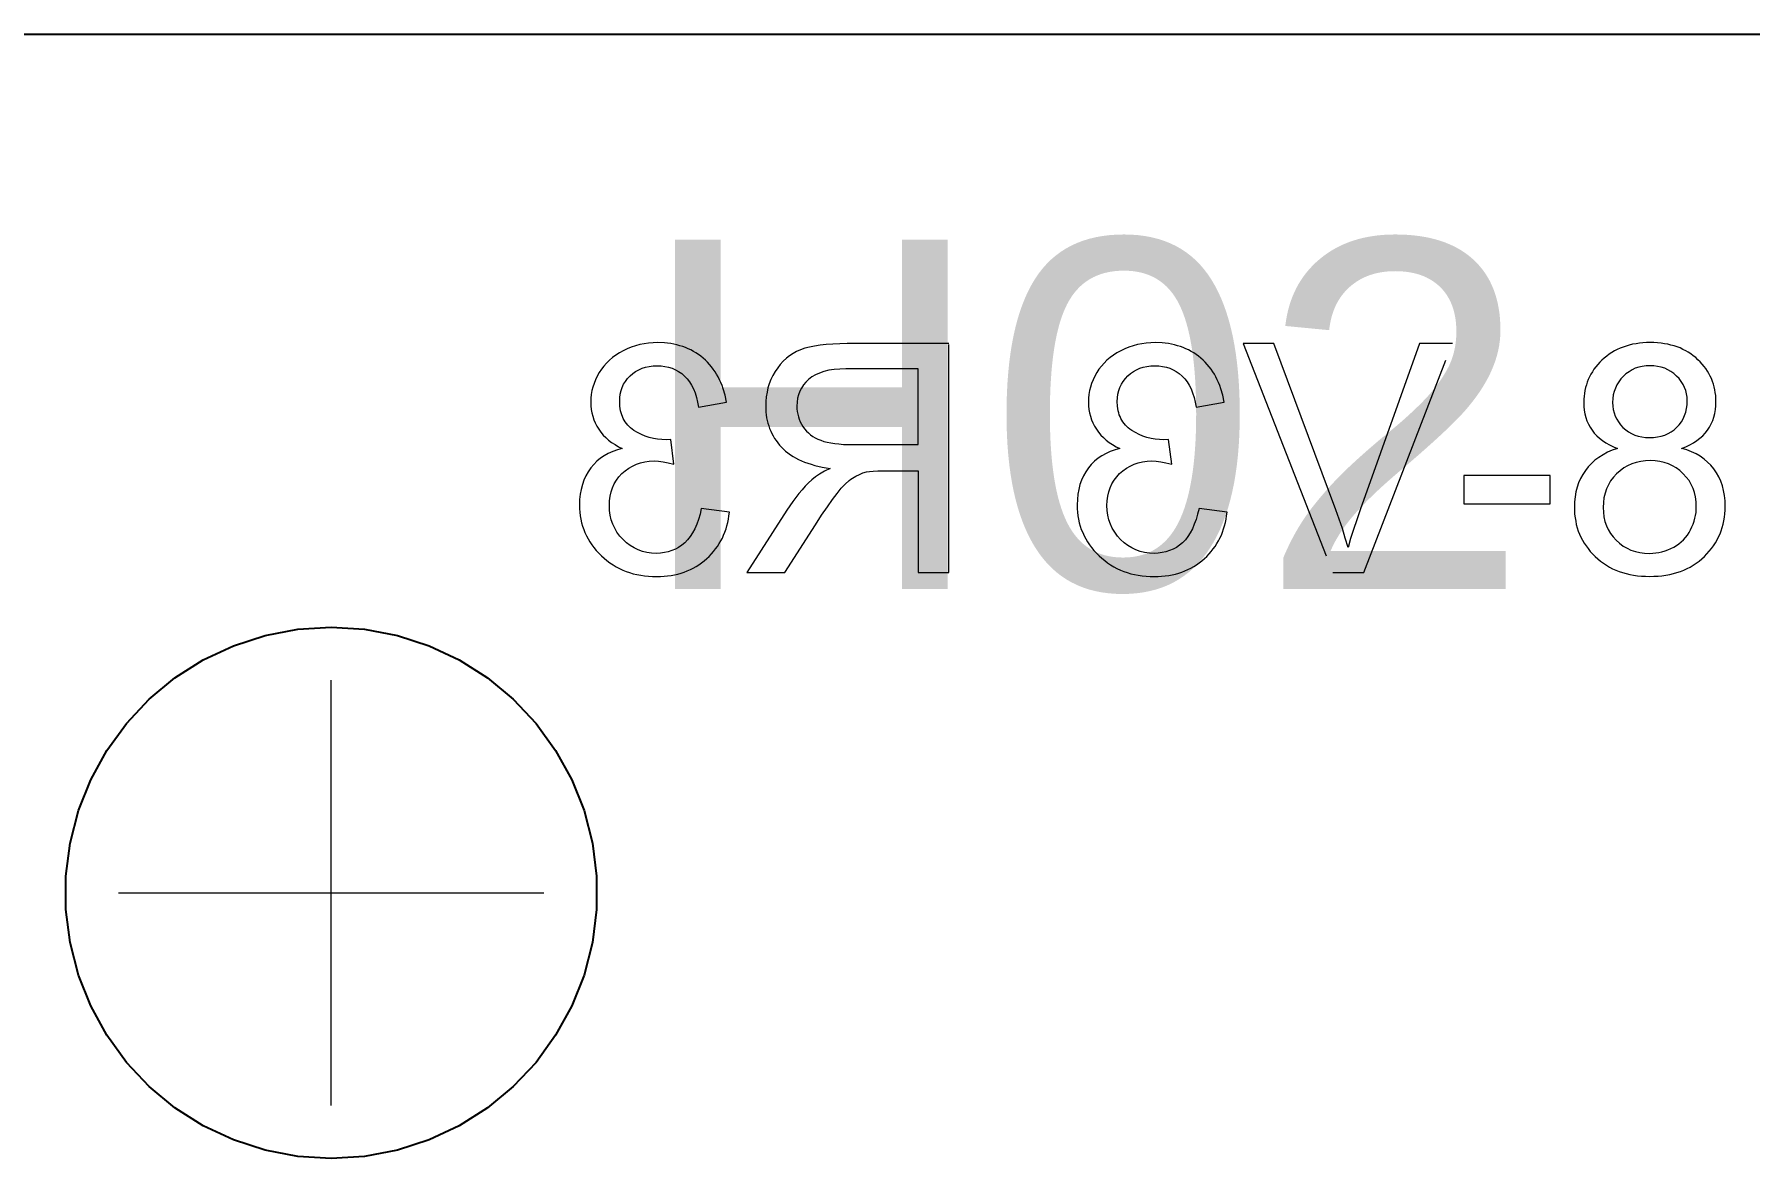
# Paper-space layout '01_三视图' of a CAD drawing. Header units: millimetres. Extents: x 8 to 451, y 8 to 289.
# Drawn here: x 40.04 to 51.34, y 233.35 to 240.75 of the extents above; entities that cross this region are included whole.
import ezdxf

# ---------------------------------------------------------------- set-up
doc = ezdxf.new("R2010")
doc.units = ezdxf.units.MM
doc.linetypes.add('WP_HIDDEN', pattern=[2.3, 1.5, -0.8])
for name, color, linetype, lineweight in [('ANNOTATIONS', 7, 'CONTINUOUS', 18), ('HIDDEN', 7, 'WP_HIDDEN', 13), ('VISIBLE', 7, 'CONTINUOUS', 25)]:
    doc.layers.add(name, color=color, linetype=linetype, lineweight=lineweight)
doc.styles.add('CJK', font='Arial Unicode.ttf')

psp = doc.layouts.new('01_三视图')

# ---------------------------------------------------------------- linework, layer by layer
at = {"layer": 'ANNOTATIONS'}
for p, q in [((41.998, 233.698), (41.998, 236.498)), ((40.598, 235.098), (43.398, 235.098))]:
    psp.add_line(p, q, dxfattribs=at)
at = {"layer": 'HIDDEN'}
for points in [[(43.871, 238.638), (43.849, 238.622)], [(43.895, 238.653), (43.871, 238.638)], [(43.92, 238.667), (43.895, 238.653)], [(43.946, 238.679), (43.92, 238.667)], [(43.973, 238.69), (43.946, 238.679)], [(44.001, 238.699), (43.973, 238.69)], [(44.029, 238.707), (44.001, 238.699)], [(44.058, 238.713), (44.029, 238.707)], [(44.087, 238.717), (44.058, 238.713)], [(44.117, 238.719), (44.087, 238.717)], [(44.147, 238.72), (44.117, 238.719)], [(44.191, 238.718), (44.147, 238.72)], [(44.212, 238.716), (44.191, 238.718)], [(44.233, 238.714), (44.212, 238.716)], [(44.253, 238.71), (44.233, 238.714)], [(44.273, 238.706), (44.253, 238.71)], [(44.293, 238.7), (44.273, 238.706)], [(44.312, 238.694), (44.293, 238.7)], [(44.33, 238.688), (44.312, 238.694)], [(44.348, 238.68), (44.33, 238.688)], [(44.366, 238.672), (44.348, 238.68)], [(44.383, 238.662), (44.366, 238.672)], [(44.399, 238.652), (44.383, 238.662)], [(44.416, 238.642), (44.399, 238.652)], [(44.431, 238.63), (44.416, 238.642)], [(45.038, 238.649), (45.015, 238.634)], [(45.062, 238.662), (45.038, 238.649)], [(45.088, 238.673), (45.062, 238.662)], [(45.116, 238.683), (45.088, 238.673)], [(45.147, 238.691), (45.116, 238.683)], [(45.18, 238.698), (45.147, 238.691)], [(45.217, 238.704), (45.18, 238.698)], [(45.257, 238.708), (45.217, 238.704)], [(45.3, 238.711), (45.257, 238.708)], [(45.346, 238.713), (45.3, 238.711)], [(45.394, 238.714), (45.346, 238.713)], [(46.063, 238.714), (45.394, 238.714)], [(46.063, 237.207), (46.063, 238.714)], [(47.148, 238.638), (47.126, 238.622)], [(47.171, 238.653), (47.148, 238.638)], [(47.197, 238.667), (47.171, 238.653)], [(47.223, 238.679), (47.197, 238.667)], [(47.25, 238.69), (47.223, 238.679)], [(47.277, 238.699), (47.25, 238.69)], [(47.305, 238.707), (47.277, 238.699)], [(47.334, 238.713), (47.305, 238.707)], [(47.363, 238.717), (47.334, 238.713)], [(47.393, 238.719), (47.363, 238.717)], [(47.424, 238.72), (47.393, 238.719)], [(47.468, 238.718), (47.424, 238.72)], [(47.489, 238.716), (47.468, 238.718)], [(47.51, 238.714), (47.489, 238.716)], [(47.53, 238.71), (47.51, 238.714)], [(47.55, 238.706), (47.53, 238.71)], [(47.569, 238.7), (47.55, 238.706)], [(47.588, 238.694), (47.569, 238.7)], [(47.606, 238.688), (47.588, 238.694)], [(47.624, 238.68), (47.606, 238.688)], [(47.642, 238.672), (47.624, 238.68)], [(47.659, 238.662), (47.642, 238.672)], [(47.676, 238.652), (47.659, 238.662)], [(47.692, 238.642), (47.676, 238.652)], [(47.708, 238.63), (47.692, 238.642)], [(48.001, 238.714), (48.591, 237.207)], [(48.204, 238.714), (48.001, 238.714)], [(48.611, 237.619), (48.204, 238.714)], [(49.163, 238.714), (48.772, 237.619)], [(48.795, 237.207), (49.379, 238.714)], [(49.379, 238.714), (49.163, 238.714)], [(50.412, 238.644), (50.395, 238.632)], [(50.429, 238.656), (50.412, 238.644)], [(50.447, 238.666), (50.429, 238.656)], [(50.465, 238.675), (50.447, 238.666)], [(50.484, 238.684), (50.465, 238.675)], [(50.504, 238.691), (50.484, 238.684)], [(50.524, 238.698), (50.504, 238.691)], [(50.544, 238.704), (50.524, 238.698)], [(50.566, 238.709), (50.544, 238.704)], [(50.588, 238.713), (50.566, 238.709)], [(50.61, 238.716), (50.588, 238.713)], [(50.634, 238.718), (50.61, 238.716)], [(50.657, 238.72), (50.634, 238.718)], [(50.682, 238.72), (50.657, 238.72)], [(50.706, 238.72), (50.682, 238.72)], [(50.73, 238.718), (50.706, 238.72)], [(50.753, 238.716), (50.73, 238.718)], [(50.775, 238.713), (50.753, 238.716)], [(50.797, 238.709), (50.775, 238.713)], [(50.818, 238.704), (50.797, 238.709)], [(50.839, 238.699), (50.818, 238.704)], [(50.859, 238.692), (50.839, 238.699)], [(50.878, 238.685), (50.859, 238.692)], [(50.897, 238.676), (50.878, 238.685)], [(50.915, 238.667), (50.897, 238.676)], [(50.932, 238.657), (50.915, 238.667)], [(50.949, 238.646), (50.932, 238.657)], [(50.965, 238.634), (50.949, 238.646)], [(50.981, 238.622), (50.965, 238.634)], [(43.761, 238.523), (43.748, 238.5)], [(43.776, 238.545), (43.761, 238.523)], [(43.792, 238.566), (43.776, 238.545)], [(43.809, 238.586), (43.792, 238.566)], [(43.829, 238.604), (43.809, 238.586)], [(43.849, 238.622), (43.829, 238.604)], [(43.983, 238.517), (44.002, 238.53)], [(44.002, 238.53), (44.023, 238.542)], [(44.023, 238.542), (44.044, 238.551)], [(44.044, 238.551), (44.067, 238.558)], [(44.067, 238.558), (44.091, 238.564)], [(44.091, 238.564), (44.117, 238.567)], [(44.117, 238.567), (44.143, 238.568)], [(44.143, 238.568), (44.17, 238.567)], [(44.17, 238.567), (44.195, 238.564)], [(44.195, 238.564), (44.219, 238.558)], [(44.219, 238.558), (44.242, 238.551)], [(44.242, 238.551), (44.264, 238.541)], [(44.264, 238.541), (44.285, 238.53)], [(44.285, 238.53), (44.305, 238.516)], [(44.447, 238.618), (44.431, 238.63)], [(44.461, 238.605), (44.447, 238.618)], [(44.475, 238.591), (44.461, 238.605)], [(44.489, 238.576), (44.475, 238.591)], [(44.501, 238.561), (44.489, 238.576)], [(44.513, 238.546), (44.501, 238.561)], [(44.525, 238.529), (44.513, 238.546)], [(44.535, 238.512), (44.525, 238.529)], [(44.92, 238.53), (44.906, 238.504)], [(44.937, 238.555), (44.92, 238.53)], [(44.954, 238.577), (44.937, 238.555)], [(44.973, 238.598), (44.954, 238.577)], [(44.994, 238.617), (44.973, 238.598)], [(45.015, 238.634), (44.994, 238.617)], [(45.241, 238.53), (45.212, 238.52)], [(45.273, 238.538), (45.241, 238.53)], [(45.308, 238.543), (45.273, 238.538)], [(45.346, 238.546), (45.308, 238.543)], [(45.386, 238.547), (45.346, 238.546)], [(45.863, 238.547), (45.386, 238.547)], [(45.863, 238.049), (45.863, 238.547)], [(47.038, 238.523), (47.025, 238.5)], [(47.052, 238.545), (47.038, 238.523)], [(47.068, 238.566), (47.052, 238.545)], [(47.086, 238.586), (47.068, 238.566)], [(47.105, 238.604), (47.086, 238.586)], [(47.126, 238.622), (47.105, 238.604)], [(47.26, 238.517), (47.279, 238.53)], [(47.279, 238.53), (47.299, 238.542)], [(47.299, 238.542), (47.321, 238.551)], [(47.321, 238.551), (47.344, 238.558)], [(47.344, 238.558), (47.368, 238.564)], [(47.368, 238.564), (47.393, 238.567)], [(47.393, 238.567), (47.42, 238.568)], [(47.42, 238.568), (47.446, 238.567)], [(47.446, 238.567), (47.471, 238.564)], [(47.471, 238.564), (47.496, 238.558)], [(47.496, 238.558), (47.519, 238.551)], [(47.519, 238.551), (47.541, 238.541)], [(47.541, 238.541), (47.561, 238.53)], [(47.561, 238.53), (47.581, 238.516)], [(47.723, 238.618), (47.708, 238.63)], [(47.738, 238.605), (47.723, 238.618)], [(47.752, 238.591), (47.738, 238.605)], [(47.765, 238.576), (47.752, 238.591)], [(47.778, 238.561), (47.765, 238.576)], [(47.79, 238.546), (47.778, 238.561)], [(47.801, 238.529), (47.79, 238.546)], [(47.812, 238.512), (47.801, 238.529)], [(50.301, 238.529), (50.291, 238.512)], [(50.311, 238.545), (50.301, 238.529)], [(50.323, 238.561), (50.311, 238.545)], [(50.336, 238.576), (50.323, 238.561)], [(50.349, 238.591), (50.336, 238.576)], [(50.364, 238.605), (50.349, 238.591)], [(50.379, 238.619), (50.364, 238.605)], [(50.395, 238.632), (50.379, 238.619)], [(50.542, 238.529), (50.522, 238.515)], [(50.562, 238.541), (50.542, 238.529)], [(50.583, 238.551), (50.562, 238.541)], [(50.606, 238.558), (50.583, 238.551)], [(50.629, 238.564), (50.606, 238.558)], [(50.654, 238.567), (50.629, 238.564)], [(50.68, 238.568), (50.654, 238.567)], [(50.706, 238.567), (50.68, 238.568)], [(50.73, 238.564), (50.706, 238.567)], [(50.754, 238.558), (50.73, 238.564)], [(50.777, 238.551), (50.754, 238.558)], [(50.798, 238.541), (50.777, 238.551)], [(50.818, 238.53), (50.798, 238.541)], [(50.837, 238.516), (50.818, 238.53)], [(50.996, 238.608), (50.981, 238.622)], [(51.011, 238.594), (50.996, 238.608)], [(51.024, 238.579), (51.011, 238.594)], [(51.036, 238.564), (51.024, 238.579)], [(51.048, 238.549), (51.036, 238.564)], [(51.059, 238.533), (51.048, 238.549)], [(51.068, 238.517), (51.059, 238.533)], [(43.72, 238.428), (43.714, 238.404)], [(43.728, 238.452), (43.72, 238.428)], [(43.737, 238.476), (43.728, 238.452)], [(43.748, 238.5), (43.737, 238.476)], [(43.906, 238.404), (43.914, 238.425)], [(43.914, 238.425), (43.923, 238.446)], [(43.923, 238.446), (43.935, 238.465)], [(43.935, 238.465), (43.949, 238.484)], [(43.949, 238.484), (43.965, 238.501)], [(43.965, 238.501), (43.983, 238.517)], [(44.305, 238.516), (44.323, 238.5)], [(44.323, 238.5), (44.34, 238.482)], [(44.34, 238.482), (44.356, 238.462)], [(44.356, 238.462), (44.37, 238.44)], [(44.37, 238.44), (44.382, 238.415)], [(44.382, 238.415), (44.393, 238.389)], [(44.545, 238.494), (44.535, 238.512)], [(44.555, 238.476), (44.545, 238.494)], [(44.563, 238.457), (44.555, 238.476)], [(44.571, 238.437), (44.563, 238.457)], [(44.578, 238.417), (44.571, 238.437)], [(44.591, 238.375), (44.578, 238.417)], [(44.873, 238.422), (44.867, 238.393)], [(44.882, 238.45), (44.873, 238.422)], [(44.893, 238.477), (44.882, 238.45)], [(44.906, 238.504), (44.893, 238.477)], [(45.094, 238.421), (45.083, 238.4)], [(45.107, 238.442), (45.094, 238.421)], [(45.123, 238.461), (45.107, 238.442)], [(45.141, 238.478), (45.123, 238.461)], [(45.151, 238.487), (45.141, 238.478)], [(45.162, 238.495), (45.151, 238.487)], [(45.185, 238.509), (45.162, 238.495)], [(45.212, 238.52), (45.185, 238.509)], [(46.996, 238.428), (46.99, 238.404)], [(47.004, 238.452), (46.996, 238.428)], [(47.014, 238.476), (47.004, 238.452)], [(47.025, 238.5), (47.014, 238.476)], [(47.183, 238.404), (47.19, 238.425)], [(47.19, 238.425), (47.2, 238.446)], [(47.2, 238.446), (47.212, 238.465)], [(47.212, 238.465), (47.226, 238.484)], [(47.226, 238.484), (47.242, 238.501)], [(47.242, 238.501), (47.26, 238.517)], [(47.581, 238.516), (47.6, 238.5)], [(47.6, 238.5), (47.617, 238.482)], [(47.617, 238.482), (47.632, 238.462)], [(47.632, 238.462), (47.646, 238.44)], [(47.646, 238.44), (47.659, 238.415)], [(47.659, 238.415), (47.669, 238.389)], [(47.822, 238.494), (47.812, 238.512)], [(47.831, 238.476), (47.822, 238.494)], [(47.84, 238.457), (47.831, 238.476)], [(47.848, 238.437), (47.84, 238.457)], [(47.855, 238.417), (47.848, 238.437)], [(47.867, 238.375), (47.855, 238.417)], [(50.255, 238.424), (50.251, 238.405)], [(50.261, 238.443), (50.255, 238.424)], [(50.267, 238.461), (50.261, 238.443)], [(50.274, 238.478), (50.267, 238.461)], [(50.282, 238.496), (50.274, 238.478)], [(50.291, 238.512), (50.282, 238.496)], [(50.452, 238.421), (50.444, 238.399)], [(50.461, 238.442), (50.452, 238.421)], [(50.474, 238.462), (50.461, 238.442)], [(50.488, 238.481), (50.474, 238.462)], [(50.504, 238.498), (50.488, 238.481)], [(50.522, 238.515), (50.504, 238.498)], [(50.855, 238.5), (50.837, 238.516)], [(50.872, 238.483), (50.855, 238.5)], [(50.886, 238.464), (50.872, 238.483)], [(50.898, 238.445), (50.886, 238.464)], [(50.908, 238.425), (50.898, 238.445)], [(50.916, 238.405), (50.908, 238.425)], [(51.077, 238.5), (51.068, 238.517)], [(51.085, 238.483), (51.077, 238.5)], [(51.092, 238.465), (51.085, 238.483)], [(51.098, 238.447), (51.092, 238.465)], [(51.103, 238.429), (51.098, 238.447)], [(51.107, 238.41), (51.103, 238.429)], [(51.11, 238.391), (51.107, 238.41)], [(43.707, 238.354), (43.706, 238.328)], [(43.706, 238.328), (43.707, 238.304)], [(43.71, 238.379), (43.707, 238.354)], [(43.707, 238.304), (43.71, 238.281)], [(43.714, 238.404), (43.71, 238.379)], [(43.897, 238.332), (43.898, 238.357)], [(43.898, 238.301), (43.897, 238.332)], [(43.898, 238.357), (43.901, 238.381)], [(43.902, 238.272), (43.898, 238.301)], [(43.901, 238.381), (43.906, 238.404)], [(44.393, 238.389), (44.402, 238.36)], [(44.402, 238.36), (44.41, 238.329)], [(44.41, 238.329), (44.416, 238.296)], [(44.416, 238.296), (44.601, 238.329)], [(44.601, 238.329), (44.591, 238.375)], [(44.859, 238.333), (44.858, 238.303)], [(44.858, 238.303), (44.859, 238.263)], [(44.862, 238.363), (44.859, 238.333)], [(44.867, 238.393), (44.862, 238.363)], [(45.065, 238.329), (45.063, 238.303)], [(45.063, 238.303), (45.064, 238.285)], [(45.068, 238.354), (45.065, 238.329)], [(45.074, 238.377), (45.068, 238.354)], [(45.083, 238.4), (45.074, 238.377)], [(46.984, 238.354), (46.983, 238.328)], [(46.983, 238.328), (46.984, 238.304)], [(46.986, 238.379), (46.984, 238.354)], [(46.984, 238.304), (46.986, 238.281)], [(46.99, 238.404), (46.986, 238.379)], [(47.173, 238.332), (47.174, 238.357)], [(47.174, 238.301), (47.173, 238.332)], [(47.174, 238.357), (47.177, 238.381)], [(47.179, 238.272), (47.174, 238.301)], [(47.177, 238.381), (47.183, 238.404)], [(47.669, 238.389), (47.679, 238.36)], [(47.679, 238.36), (47.686, 238.329)], [(47.686, 238.329), (47.692, 238.296)], [(47.692, 238.296), (47.877, 238.329)], [(47.877, 238.329), (47.867, 238.375)], [(50.246, 238.367), (50.244, 238.347)], [(50.244, 238.347), (50.244, 238.326)], [(50.244, 238.326), (50.245, 238.3)], [(50.245, 238.3), (50.247, 238.276)], [(50.248, 238.386), (50.246, 238.367)], [(50.251, 238.405), (50.248, 238.386)], [(50.435, 238.352), (50.434, 238.327)], [(50.434, 238.327), (50.435, 238.303)], [(50.438, 238.376), (50.435, 238.352)], [(50.435, 238.303), (50.438, 238.28)], [(50.444, 238.399), (50.438, 238.376)], [(50.921, 238.383), (50.916, 238.405)], [(50.924, 238.361), (50.921, 238.383)], [(50.921, 238.287), (50.924, 238.311)], [(50.925, 238.338), (50.924, 238.361)], [(50.924, 238.311), (50.925, 238.338)], [(51.113, 238.372), (51.11, 238.391)], [(51.111, 238.279), (51.114, 238.305)], [(51.114, 238.352), (51.113, 238.372)], [(51.114, 238.331), (51.114, 238.352)], [(51.114, 238.305), (51.114, 238.331)], [(43.71, 238.281), (43.714, 238.258)], [(43.714, 238.258), (43.719, 238.235)], [(43.719, 238.235), (43.727, 238.213)], [(43.727, 238.213), (43.736, 238.192)], [(43.736, 238.192), (43.746, 238.171)], [(43.906, 238.259), (43.902, 238.272)], [(43.91, 238.245), (43.906, 238.259)], [(43.915, 238.233), (43.91, 238.245)], [(43.92, 238.221), (43.915, 238.233)], [(43.926, 238.209), (43.92, 238.221)], [(43.933, 238.198), (43.926, 238.209)], [(43.941, 238.187), (43.933, 238.198)], [(43.95, 238.177), (43.941, 238.187)], [(44.859, 238.263), (44.861, 238.244)], [(44.861, 238.244), (44.864, 238.226)], [(44.864, 238.226), (44.868, 238.207)], [(44.868, 238.207), (44.872, 238.189)], [(44.872, 238.189), (44.878, 238.172)], [(45.064, 238.285), (45.066, 238.267)], [(45.066, 238.267), (45.069, 238.249)], [(45.069, 238.249), (45.073, 238.232)], [(45.073, 238.232), (45.079, 238.216)], [(45.079, 238.216), (45.086, 238.199)], [(45.086, 238.199), (45.094, 238.183)], [(45.094, 238.183), (45.103, 238.167)], [(46.986, 238.281), (46.99, 238.258)], [(46.99, 238.258), (46.996, 238.235)], [(46.996, 238.235), (47.003, 238.213)], [(47.003, 238.213), (47.012, 238.192)], [(47.012, 238.192), (47.023, 238.171)], [(47.182, 238.259), (47.179, 238.272)], [(47.186, 238.245), (47.182, 238.259)], [(47.191, 238.233), (47.186, 238.245)], [(47.197, 238.221), (47.191, 238.233)], [(47.203, 238.209), (47.197, 238.221)], [(47.21, 238.198), (47.203, 238.209)], [(47.218, 238.187), (47.21, 238.198)], [(47.226, 238.177), (47.218, 238.187)], [(50.247, 238.276), (50.251, 238.251)], [(50.251, 238.251), (50.257, 238.228)], [(50.257, 238.228), (50.265, 238.206)], [(50.265, 238.206), (50.275, 238.184)], [(50.275, 238.184), (50.286, 238.164)], [(50.438, 238.28), (50.444, 238.258)], [(50.444, 238.258), (50.451, 238.237)], [(50.451, 238.237), (50.461, 238.217)], [(50.461, 238.217), (50.472, 238.198)], [(50.472, 238.198), (50.486, 238.18)], [(50.873, 238.18), (50.887, 238.199)], [(50.887, 238.199), (50.898, 238.219)], [(50.898, 238.219), (50.908, 238.24)], [(50.908, 238.24), (50.916, 238.263)], [(50.916, 238.263), (50.921, 238.287)], [(51.072, 238.164), (51.083, 238.185)], [(51.083, 238.185), (51.093, 238.207)], [(51.093, 238.207), (51.101, 238.23)], [(51.101, 238.23), (51.107, 238.254)], [(51.107, 238.254), (51.111, 238.279)], [(43.746, 238.171), (43.759, 238.15)], [(43.759, 238.15), (43.773, 238.131)], [(43.773, 238.131), (43.788, 238.112)], [(43.788, 238.112), (43.805, 238.095)], [(43.805, 238.095), (43.824, 238.079)], [(43.824, 238.079), (43.844, 238.063)], [(43.959, 238.168), (43.95, 238.177)], [(43.969, 238.159), (43.959, 238.168)], [(43.98, 238.15), (43.969, 238.159)], [(43.991, 238.142), (43.98, 238.15)], [(44.015, 238.128), (43.991, 238.142)], [(44.04, 238.115), (44.015, 238.128)], [(44.065, 238.105), (44.04, 238.115)], [(44.092, 238.096), (44.065, 238.105)], [(44.119, 238.089), (44.092, 238.096)], [(44.146, 238.084), (44.119, 238.089)], [(44.175, 238.082), (44.146, 238.084)], [(44.204, 238.081), (44.175, 238.082)], [(44.234, 238.083), (44.204, 238.081)], [(44.254, 237.92), (44.234, 238.083)], [(44.878, 238.172), (44.884, 238.155)], [(44.884, 238.155), (44.891, 238.138)], [(44.891, 238.138), (44.898, 238.122)], [(44.898, 238.122), (44.907, 238.106)], [(44.907, 238.106), (44.916, 238.09)], [(44.916, 238.09), (44.926, 238.075)], [(44.926, 238.075), (44.937, 238.061)], [(45.103, 238.167), (45.114, 238.152)], [(45.114, 238.152), (45.126, 238.138)], [(45.126, 238.138), (45.139, 238.126)], [(45.139, 238.126), (45.153, 238.114)], [(45.153, 238.114), (45.168, 238.103)], [(45.168, 238.103), (45.184, 238.093)], [(45.184, 238.093), (45.202, 238.085)], [(45.202, 238.085), (45.221, 238.077)], [(45.221, 238.077), (45.241, 238.07)], [(45.241, 238.07), (45.263, 238.065)], [(47.023, 238.171), (47.035, 238.15)], [(47.035, 238.15), (47.049, 238.131)], [(47.049, 238.131), (47.065, 238.112)], [(47.065, 238.112), (47.082, 238.095)], [(47.082, 238.095), (47.1, 238.079)], [(47.1, 238.079), (47.12, 238.063)], [(47.235, 238.168), (47.226, 238.177)], [(47.245, 238.159), (47.235, 238.168)], [(47.256, 238.15), (47.245, 238.159)], [(47.268, 238.142), (47.256, 238.15)], [(47.292, 238.128), (47.268, 238.142)], [(47.316, 238.115), (47.292, 238.128)], [(47.342, 238.105), (47.316, 238.115)], [(47.368, 238.096), (47.342, 238.105)], [(47.395, 238.089), (47.368, 238.096)], [(47.423, 238.084), (47.395, 238.089)], [(47.451, 238.082), (47.423, 238.084)], [(47.48, 238.081), (47.451, 238.082)], [(47.51, 238.083), (47.48, 238.081)], [(47.531, 237.92), (47.51, 238.083)], [(50.286, 238.164), (50.299, 238.144)], [(50.299, 238.144), (50.313, 238.125)], [(50.313, 238.125), (50.33, 238.107)], [(50.33, 238.107), (50.348, 238.091)], [(50.348, 238.091), (50.368, 238.075)], [(50.368, 238.075), (50.39, 238.061)], [(50.486, 238.18), (50.502, 238.162)], [(50.502, 238.162), (50.52, 238.147)], [(50.52, 238.147), (50.539, 238.133)], [(50.539, 238.133), (50.559, 238.121)], [(50.559, 238.121), (50.58, 238.112)], [(50.58, 238.112), (50.603, 238.104)], [(50.603, 238.104), (50.627, 238.099)], [(50.627, 238.099), (50.651, 238.096)], [(50.651, 238.096), (50.678, 238.095)], [(50.678, 238.095), (50.704, 238.096)], [(50.704, 238.096), (50.73, 238.099)], [(50.73, 238.099), (50.754, 238.104)], [(50.754, 238.104), (50.777, 238.112)], [(50.777, 238.112), (50.799, 238.121)], [(50.799, 238.121), (50.819, 238.133)], [(50.819, 238.133), (50.839, 238.147)], [(50.839, 238.147), (50.856, 238.163)], [(50.856, 238.163), (50.873, 238.18)], [(50.966, 238.061), (50.989, 238.075)], [(50.989, 238.075), (51.009, 238.091)], [(51.009, 238.091), (51.027, 238.107)], [(51.027, 238.107), (51.044, 238.125)], [(51.044, 238.125), (51.059, 238.144)], [(51.059, 238.144), (51.072, 238.164)], [(43.77, 237.959), (43.747, 237.939)], [(43.795, 237.976), (43.77, 237.959)], [(43.822, 237.991), (43.795, 237.976)], [(43.851, 238.003), (43.822, 237.991)], [(43.844, 238.063), (43.866, 238.049)], [(43.882, 238.014), (43.851, 238.003)], [(43.866, 238.049), (43.889, 238.035)], [(43.914, 238.023), (43.882, 238.014)], [(43.889, 238.035), (43.914, 238.023)], [(44.937, 238.061), (44.949, 238.046)], [(44.949, 238.046), (44.962, 238.032)], [(44.962, 238.032), (44.975, 238.019)], [(44.975, 238.019), (44.989, 238.006)], [(44.989, 238.006), (45.004, 237.994)], [(45.004, 237.994), (45.021, 237.982)], [(45.021, 237.982), (45.038, 237.971)], [(45.038, 237.971), (45.055, 237.961)], [(45.055, 237.961), (45.074, 237.951)], [(45.263, 238.065), (45.287, 238.06)], [(45.287, 238.06), (45.313, 238.056)], [(45.313, 238.056), (45.34, 238.053)], [(45.34, 238.053), (45.37, 238.05)], [(45.37, 238.05), (45.401, 238.049)], [(45.401, 238.049), (45.434, 238.049)], [(45.434, 238.049), (45.863, 238.049)], [(47.047, 237.959), (47.023, 237.939)], [(47.072, 237.976), (47.047, 237.959)], [(47.099, 237.991), (47.072, 237.976)], [(47.127, 238.003), (47.099, 237.991)], [(47.12, 238.063), (47.142, 238.049)], [(47.158, 238.014), (47.127, 238.003)], [(47.142, 238.049), (47.165, 238.035)], [(47.19, 238.023), (47.158, 238.014)], [(47.165, 238.035), (47.19, 238.023)], [(50.344, 237.965), (50.318, 237.946)], [(50.371, 237.982), (50.344, 237.965)], [(50.401, 237.998), (50.371, 237.982)], [(50.39, 238.061), (50.413, 238.047)], [(50.432, 238.012), (50.401, 237.998)], [(50.413, 238.047), (50.439, 238.035)], [(50.466, 238.024), (50.432, 238.012)], [(50.439, 238.035), (50.466, 238.024)], [(50.888, 238.024), (50.916, 238.035)], [(50.922, 238.014), (50.888, 238.024)], [(50.916, 238.035), (50.942, 238.047)], [(50.953, 238.002), (50.922, 238.014)], [(50.942, 238.047), (50.966, 238.061)], [(50.983, 237.988), (50.953, 238.002)], [(51.01, 237.972), (50.983, 237.988)], [(51.036, 237.954), (51.01, 237.972)], [(43.689, 237.87), (43.674, 237.843)], [(43.706, 237.895), (43.689, 237.87)], [(43.726, 237.918), (43.706, 237.895)], [(43.747, 237.939), (43.726, 237.918)], [(43.892, 237.837), (43.912, 237.858)], [(43.912, 237.858), (43.933, 237.877)], [(43.933, 237.877), (43.956, 237.894)], [(43.956, 237.894), (43.981, 237.908)], [(43.981, 237.908), (44.007, 237.92)], [(44.007, 237.92), (44.034, 237.929)], [(44.034, 237.929), (44.062, 237.936)], [(44.062, 237.936), (44.092, 237.939)], [(44.092, 237.939), (44.124, 237.941)], [(44.124, 237.941), (44.152, 237.939)], [(44.152, 237.939), (44.183, 237.936)], [(44.183, 237.936), (44.217, 237.929)], [(44.217, 237.929), (44.254, 237.92)], [(45.074, 237.951), (45.094, 237.942)], [(45.094, 237.942), (45.114, 237.934)], [(45.114, 237.934), (45.136, 237.926)], [(45.136, 237.926), (45.158, 237.919)], [(45.158, 237.919), (45.181, 237.912)], [(45.181, 237.912), (45.23, 237.901)], [(45.213, 237.855), (45.185, 237.836)], [(45.245, 237.873), (45.213, 237.855)], [(45.23, 237.901), (45.282, 237.892)], [(45.282, 237.892), (45.245, 237.873)], [(45.452, 237.842), (45.475, 237.853)], [(45.475, 237.853), (45.498, 237.862)], [(45.498, 237.862), (45.521, 237.869)], [(45.521, 237.869), (45.541, 237.872)], [(45.541, 237.872), (45.566, 237.874)], [(45.566, 237.874), (45.596, 237.876)], [(45.596, 237.876), (45.632, 237.876)], [(45.632, 237.876), (45.863, 237.876)], [(45.863, 237.876), (45.863, 237.207)], [(46.965, 237.87), (46.95, 237.843)], [(46.983, 237.895), (46.965, 237.87)], [(47.002, 237.918), (46.983, 237.895)], [(47.023, 237.939), (47.002, 237.918)], [(47.169, 237.837), (47.188, 237.858)], [(47.188, 237.858), (47.21, 237.877)], [(47.21, 237.877), (47.233, 237.894)], [(47.233, 237.894), (47.257, 237.908)], [(47.257, 237.908), (47.283, 237.92)], [(47.283, 237.92), (47.31, 237.929)], [(47.31, 237.929), (47.339, 237.936)], [(47.339, 237.936), (47.369, 237.939)], [(47.369, 237.939), (47.4, 237.941)], [(47.4, 237.941), (47.428, 237.939)], [(47.428, 237.939), (47.459, 237.936)], [(47.459, 237.936), (47.493, 237.929)], [(47.493, 237.929), (47.531, 237.92)], [(49.454, 237.845), (49.454, 237.659)], [(50.023, 237.845), (49.454, 237.845)], [(50.023, 237.659), (50.023, 237.845)], [(50.238, 237.852), (50.223, 237.825)], [(50.255, 237.878), (50.238, 237.852)], [(50.274, 237.902), (50.255, 237.878)], [(50.295, 237.925), (50.274, 237.902)], [(50.318, 237.946), (50.295, 237.925)], [(50.46, 237.856), (50.439, 237.834)], [(50.483, 237.877), (50.46, 237.856)], [(50.507, 237.895), (50.483, 237.877)], [(50.533, 237.91), (50.507, 237.895)], [(50.56, 237.922), (50.533, 237.91)], [(50.589, 237.932), (50.56, 237.922)], [(50.619, 237.938), (50.589, 237.932)], [(50.65, 237.942), (50.619, 237.938)], [(50.683, 237.944), (50.65, 237.942)], [(50.715, 237.942), (50.683, 237.944)], [(50.745, 237.938), (50.715, 237.942)], [(50.774, 237.932), (50.745, 237.938)], [(50.802, 237.922), (50.774, 237.932)], [(50.828, 237.91), (50.802, 237.922)], [(50.853, 237.895), (50.828, 237.91)], [(50.877, 237.878), (50.853, 237.895)], [(50.899, 237.857), (50.877, 237.878)], [(50.919, 237.835), (50.899, 237.857)], [(51.059, 237.934), (51.036, 237.954)], [(51.081, 237.913), (51.059, 237.934)], [(51.101, 237.889), (51.081, 237.913)], [(51.118, 237.863), (51.101, 237.889)], [(51.133, 237.836), (51.118, 237.863)], [(43.643, 237.754), (43.637, 237.722)], [(43.651, 237.786), (43.643, 237.754)], [(43.661, 237.815), (43.651, 237.786)], [(43.674, 237.843), (43.661, 237.815)], [(43.834, 237.709), (43.84, 237.737)], [(43.84, 237.737), (43.849, 237.764)], [(43.849, 237.764), (43.861, 237.79)], [(43.861, 237.79), (43.876, 237.814)], [(43.876, 237.814), (43.892, 237.837)], [(45.098, 237.752), (45.077, 237.727)], [(45.119, 237.775), (45.098, 237.752)], [(45.14, 237.797), (45.119, 237.775)], [(45.162, 237.817), (45.14, 237.797)], [(45.185, 237.836), (45.162, 237.817)], [(45.329, 237.728), (45.356, 237.761)], [(45.356, 237.761), (45.382, 237.789)], [(45.382, 237.789), (45.407, 237.812)], [(45.407, 237.812), (45.418, 237.821)], [(45.418, 237.821), (45.43, 237.829)], [(45.43, 237.829), (45.452, 237.842)], [(46.919, 237.754), (46.913, 237.722)], [(46.927, 237.786), (46.919, 237.754)], [(46.938, 237.815), (46.927, 237.786)], [(46.95, 237.843), (46.938, 237.815)], [(47.11, 237.709), (47.117, 237.737)], [(47.117, 237.737), (47.126, 237.764)], [(47.126, 237.764), (47.138, 237.79)], [(47.138, 237.79), (47.152, 237.814)], [(47.152, 237.814), (47.169, 237.837)], [(50.192, 237.737), (50.187, 237.705)], [(50.2, 237.768), (50.192, 237.737)], [(50.21, 237.797), (50.2, 237.768)], [(50.223, 237.825), (50.21, 237.797)], [(50.393, 237.757), (50.384, 237.729)], [(50.406, 237.784), (50.393, 237.757)], [(50.421, 237.81), (50.406, 237.784)], [(50.439, 237.834), (50.421, 237.81)], [(50.937, 237.812), (50.919, 237.835)], [(50.951, 237.787), (50.937, 237.812)], [(50.964, 237.76), (50.951, 237.787)], [(50.973, 237.733), (50.964, 237.76)], [(50.98, 237.704), (50.973, 237.733)], [(51.146, 237.808), (51.133, 237.836)], [(51.157, 237.778), (51.146, 237.808)], [(51.165, 237.746), (51.157, 237.778)], [(51.17, 237.713), (51.165, 237.746)], [(43.633, 237.688), (43.632, 237.652)], [(43.632, 237.652), (43.633, 237.627)], [(43.637, 237.722), (43.633, 237.688)], [(43.633, 237.627), (43.635, 237.603)], [(43.829, 237.648), (43.83, 237.679)], [(43.83, 237.615), (43.829, 237.648)], [(43.83, 237.679), (43.834, 237.709)], [(44.434, 237.629), (44.426, 237.591)], [(44.619, 237.605), (44.434, 237.629)], [(45.016, 237.646), (44.997, 237.617)], [(45.036, 237.675), (45.016, 237.646)], [(45.056, 237.701), (45.036, 237.675)], [(45.077, 237.727), (45.056, 237.701)], [(45.226, 237.584), (45.264, 237.64)], [(45.264, 237.64), (45.298, 237.688)], [(45.298, 237.688), (45.329, 237.728)], [(46.91, 237.688), (46.909, 237.652)], [(46.909, 237.652), (46.909, 237.627)], [(46.909, 237.627), (46.911, 237.603)], [(46.913, 237.722), (46.91, 237.688)], [(47.105, 237.648), (47.106, 237.679)], [(47.106, 237.615), (47.105, 237.648)], [(47.106, 237.679), (47.11, 237.709)], [(47.711, 237.629), (47.702, 237.591)], [(47.896, 237.605), (47.711, 237.629)], [(48.634, 237.557), (48.611, 237.619)], [(48.772, 237.619), (48.749, 237.554)], [(49.454, 237.659), (50.023, 237.659)], [(50.183, 237.672), (50.182, 237.637)], [(50.182, 237.637), (50.183, 237.614)], [(50.187, 237.705), (50.183, 237.672)], [(50.373, 237.668), (50.371, 237.635)], [(50.371, 237.635), (50.373, 237.603)], [(50.377, 237.699), (50.373, 237.668)], [(50.384, 237.729), (50.377, 237.699)], [(50.984, 237.673), (50.98, 237.704)], [(50.983, 237.602), (50.984, 237.622)], [(50.985, 237.642), (50.984, 237.673)], [(50.984, 237.622), (50.985, 237.642)], [(51.174, 237.679), (51.17, 237.713)], [(51.173, 237.594), (51.175, 237.618)], [(51.175, 237.643), (51.174, 237.679)], [(51.175, 237.618), (51.175, 237.643)], [(43.635, 237.603), (43.637, 237.58)], [(43.637, 237.58), (43.641, 237.557)], [(43.641, 237.557), (43.646, 237.534)], [(43.646, 237.534), (43.653, 237.512)], [(43.653, 237.512), (43.66, 237.491)], [(43.834, 237.584), (43.83, 237.615)], [(43.841, 237.554), (43.834, 237.584)], [(43.851, 237.525), (43.841, 237.554)], [(43.864, 237.498), (43.851, 237.525)], [(44.404, 237.524), (44.391, 237.494)], [(44.415, 237.556), (44.404, 237.524)], [(44.426, 237.591), (44.415, 237.556)], [(44.597, 237.494), (44.603, 237.515)], [(44.603, 237.515), (44.608, 237.536)], [(44.608, 237.536), (44.613, 237.559)], [(44.613, 237.559), (44.616, 237.581)], [(44.616, 237.581), (44.619, 237.605)], [(44.997, 237.617), (44.734, 237.207)], [(44.985, 237.207), (45.185, 237.52)], [(45.185, 237.52), (45.226, 237.584)], [(46.911, 237.603), (46.914, 237.58)], [(46.914, 237.58), (46.918, 237.557)], [(46.918, 237.557), (46.923, 237.534)], [(46.923, 237.534), (46.929, 237.512)], [(46.929, 237.512), (46.936, 237.491)], [(47.111, 237.584), (47.106, 237.615)], [(47.118, 237.554), (47.111, 237.584)], [(47.128, 237.525), (47.118, 237.554)], [(47.14, 237.498), (47.128, 237.525)], [(47.68, 237.524), (47.668, 237.494)], [(47.692, 237.556), (47.68, 237.524)], [(47.702, 237.591), (47.692, 237.556)], [(47.873, 237.494), (47.879, 237.515)], [(47.879, 237.515), (47.885, 237.536)], [(47.885, 237.536), (47.889, 237.559)], [(47.889, 237.559), (47.893, 237.581)], [(47.893, 237.581), (47.896, 237.605)], [(48.655, 237.496), (48.634, 237.557)], [(48.749, 237.554), (48.728, 237.491)], [(50.183, 237.614), (50.184, 237.59)], [(50.184, 237.59), (50.187, 237.567)], [(50.187, 237.567), (50.191, 237.545)], [(50.191, 237.545), (50.195, 237.523)], [(50.195, 237.523), (50.201, 237.501)], [(50.373, 237.603), (50.377, 237.573)], [(50.377, 237.573), (50.383, 237.543)], [(50.383, 237.543), (50.393, 237.515)], [(50.393, 237.515), (50.405, 237.489)], [(50.947, 237.488), (50.956, 237.507)], [(50.956, 237.507), (50.964, 237.526)], [(50.964, 237.526), (50.97, 237.545)], [(50.97, 237.545), (50.976, 237.564)], [(50.976, 237.564), (50.98, 237.583)], [(50.98, 237.583), (50.983, 237.602)], [(51.156, 237.504), (51.162, 237.526)], [(51.162, 237.526), (51.167, 237.548)], [(51.167, 237.548), (51.17, 237.571)], [(51.17, 237.571), (51.173, 237.594)], [(43.66, 237.491), (43.668, 237.47)], [(43.668, 237.47), (43.678, 237.449)], [(43.678, 237.449), (43.689, 237.429)], [(43.689, 237.429), (43.7, 237.409)], [(43.7, 237.409), (43.713, 237.39)], [(43.879, 237.472), (43.864, 237.498)], [(43.898, 237.447), (43.879, 237.472)], [(43.919, 237.424), (43.898, 237.447)], [(43.942, 237.402), (43.919, 237.424)], [(43.966, 237.384), (43.942, 237.402)], [(44.326, 237.403), (44.306, 237.386)], [(44.344, 237.421), (44.326, 237.403)], [(44.361, 237.443), (44.344, 237.421)], [(44.377, 237.467), (44.361, 237.443)], [(44.391, 237.494), (44.377, 237.467)], [(44.541, 237.379), (44.552, 237.397)], [(44.552, 237.397), (44.563, 237.415)], [(44.563, 237.415), (44.573, 237.434)], [(44.573, 237.434), (44.581, 237.453)], [(44.581, 237.453), (44.59, 237.473)], [(44.59, 237.473), (44.597, 237.494)], [(46.936, 237.491), (46.945, 237.47)], [(46.945, 237.47), (46.954, 237.449)], [(46.954, 237.449), (46.965, 237.429)], [(46.965, 237.429), (46.977, 237.409)], [(46.977, 237.409), (46.99, 237.39)], [(47.156, 237.472), (47.14, 237.498)], [(47.174, 237.447), (47.156, 237.472)], [(47.195, 237.424), (47.174, 237.447)], [(47.218, 237.402), (47.195, 237.424)], [(47.243, 237.384), (47.218, 237.402)], [(47.602, 237.403), (47.582, 237.386)], [(47.621, 237.421), (47.602, 237.403)], [(47.638, 237.443), (47.621, 237.421)], [(47.653, 237.467), (47.638, 237.443)], [(47.668, 237.494), (47.653, 237.467)], [(47.817, 237.379), (47.829, 237.397)], [(47.829, 237.397), (47.839, 237.415)], [(47.839, 237.415), (47.849, 237.434)], [(47.849, 237.434), (47.858, 237.453)], [(47.858, 237.453), (47.866, 237.473)], [(47.866, 237.473), (47.873, 237.494)], [(48.674, 237.434), (48.655, 237.496)], [(48.692, 237.372), (48.674, 237.434)], [(48.709, 237.431), (48.692, 237.372)], [(48.728, 237.491), (48.709, 237.431)], [(50.201, 237.501), (50.208, 237.48)], [(50.208, 237.48), (50.216, 237.46)], [(50.216, 237.46), (50.225, 237.44)], [(50.225, 237.44), (50.235, 237.42)], [(50.235, 237.42), (50.247, 237.401)], [(50.247, 237.401), (50.259, 237.382)], [(50.405, 237.489), (50.42, 237.464)], [(50.42, 237.464), (50.437, 237.441)], [(50.437, 237.441), (50.458, 237.419)], [(50.458, 237.419), (50.48, 237.399)], [(50.48, 237.399), (50.504, 237.381)], [(50.854, 237.384), (50.871, 237.396)], [(50.871, 237.396), (50.886, 237.409)], [(50.886, 237.409), (50.901, 237.423)], [(50.901, 237.423), (50.914, 237.438)], [(50.914, 237.438), (50.926, 237.453)], [(50.926, 237.453), (50.937, 237.47)], [(50.937, 237.47), (50.947, 237.488)], [(51.098, 237.383), (51.111, 237.402)], [(51.111, 237.402), (51.122, 237.421)], [(51.122, 237.421), (51.132, 237.441)], [(51.132, 237.441), (51.141, 237.462)], [(51.141, 237.462), (51.149, 237.482)], [(51.149, 237.482), (51.156, 237.504)], [(43.713, 237.39), (43.727, 237.371)], [(43.727, 237.371), (43.742, 237.352)], [(43.742, 237.352), (43.759, 237.335)], [(43.759, 237.335), (43.776, 237.317)], [(43.776, 237.317), (43.795, 237.301)], [(43.795, 237.301), (43.813, 237.285)], [(43.813, 237.285), (43.833, 237.271)], [(43.992, 237.369), (43.966, 237.384)], [(44.019, 237.356), (43.992, 237.369)], [(44.047, 237.346), (44.019, 237.356)], [(44.076, 237.339), (44.047, 237.346)], [(44.107, 237.335), (44.076, 237.339)], [(44.139, 237.333), (44.107, 237.335)], [(44.166, 237.334), (44.139, 237.333)], [(44.192, 237.338), (44.166, 237.334)], [(44.217, 237.343), (44.192, 237.338)], [(44.241, 237.351), (44.217, 237.343)], [(44.264, 237.36), (44.241, 237.351)], [(44.285, 237.372), (44.264, 237.36)], [(44.306, 237.386), (44.285, 237.372)], [(44.436, 237.271), (44.453, 237.284)], [(44.453, 237.284), (44.47, 237.298)], [(44.47, 237.298), (44.486, 237.313)], [(44.486, 237.313), (44.501, 237.329)], [(44.501, 237.329), (44.515, 237.345)], [(44.515, 237.345), (44.528, 237.362)], [(44.528, 237.362), (44.541, 237.379)], [(46.99, 237.39), (47.004, 237.371)], [(47.004, 237.371), (47.019, 237.352)], [(47.019, 237.352), (47.035, 237.335)], [(47.035, 237.335), (47.053, 237.317)], [(47.053, 237.317), (47.071, 237.301)], [(47.071, 237.301), (47.09, 237.285)], [(47.09, 237.285), (47.109, 237.271)], [(47.268, 237.369), (47.243, 237.384)], [(47.295, 237.356), (47.268, 237.369)], [(47.323, 237.346), (47.295, 237.356)], [(47.353, 237.339), (47.323, 237.346)], [(47.384, 237.335), (47.353, 237.339)], [(47.416, 237.333), (47.384, 237.335)], [(47.443, 237.334), (47.416, 237.333)], [(47.468, 237.338), (47.443, 237.334)], [(47.493, 237.343), (47.468, 237.338)], [(47.517, 237.351), (47.493, 237.343)], [(47.54, 237.36), (47.517, 237.351)], [(47.562, 237.372), (47.54, 237.36)], [(47.582, 237.386), (47.562, 237.372)], [(47.712, 237.271), (47.729, 237.284)], [(47.729, 237.284), (47.746, 237.298)], [(47.746, 237.298), (47.762, 237.313)], [(47.762, 237.313), (47.777, 237.329)], [(47.777, 237.329), (47.791, 237.345)], [(47.791, 237.345), (47.805, 237.362)], [(47.805, 237.362), (47.817, 237.379)], [(50.259, 237.382), (50.272, 237.364)], [(50.272, 237.364), (50.287, 237.346)], [(50.287, 237.346), (50.302, 237.329)], [(50.302, 237.329), (50.319, 237.313)], [(50.319, 237.313), (50.336, 237.297)], [(50.336, 237.297), (50.354, 237.282)], [(50.354, 237.282), (50.373, 237.268)], [(50.504, 237.381), (50.529, 237.367)], [(50.529, 237.367), (50.555, 237.355)], [(50.555, 237.355), (50.584, 237.345)], [(50.584, 237.345), (50.613, 237.339)], [(50.613, 237.339), (50.644, 237.335)], [(50.644, 237.335), (50.677, 237.333)], [(50.677, 237.333), (50.698, 237.334)], [(50.698, 237.334), (50.719, 237.336)], [(50.719, 237.336), (50.739, 237.339)], [(50.739, 237.339), (50.759, 237.343)], [(50.759, 237.343), (50.779, 237.349)], [(50.779, 237.349), (50.798, 237.356)], [(50.798, 237.356), (50.817, 237.364)], [(50.817, 237.364), (50.836, 237.374)], [(50.836, 237.374), (50.854, 237.384)], [(50.984, 237.268), (51.003, 237.282)], [(51.003, 237.282), (51.021, 237.297)], [(51.021, 237.297), (51.038, 237.313)], [(51.038, 237.313), (51.055, 237.33)], [(51.055, 237.33), (51.07, 237.347)], [(51.07, 237.347), (51.085, 237.365)], [(51.085, 237.365), (51.098, 237.383)], [(43.833, 237.271), (43.853, 237.257)], [(43.853, 237.257), (43.874, 237.245)], [(43.874, 237.245), (43.895, 237.234)], [(43.895, 237.234), (43.917, 237.223)], [(43.917, 237.223), (43.939, 237.214)], [(43.939, 237.214), (43.962, 237.206)], [(43.962, 237.206), (43.986, 237.199)], [(43.986, 237.199), (44.01, 237.193)], [(44.01, 237.193), (44.035, 237.189)], [(44.035, 237.189), (44.06, 237.185)], [(44.06, 237.185), (44.086, 237.182)], [(44.086, 237.182), (44.113, 237.181)], [(44.113, 237.181), (44.14, 237.18)], [(44.14, 237.18), (44.165, 237.18)], [(44.165, 237.18), (44.189, 237.182)], [(44.189, 237.182), (44.212, 237.184)], [(44.212, 237.184), (44.235, 237.187)], [(44.235, 237.187), (44.258, 237.192)], [(44.258, 237.192), (44.28, 237.197)], [(44.28, 237.197), (44.301, 237.203)], [(44.301, 237.203), (44.322, 237.21)], [(44.322, 237.21), (44.342, 237.217)], [(44.342, 237.217), (44.362, 237.226)], [(44.362, 237.226), (44.381, 237.236)], [(44.381, 237.236), (44.4, 237.247)], [(44.4, 237.247), (44.418, 237.258)], [(44.418, 237.258), (44.436, 237.271)], [(44.734, 237.207), (44.985, 237.207)], [(45.863, 237.207), (46.063, 237.207)], [(47.109, 237.271), (47.129, 237.257)], [(47.129, 237.257), (47.15, 237.245)], [(47.15, 237.245), (47.171, 237.234)], [(47.171, 237.234), (47.193, 237.223)], [(47.193, 237.223), (47.216, 237.214)], [(47.216, 237.214), (47.239, 237.206)], [(47.239, 237.206), (47.262, 237.199)], [(47.262, 237.199), (47.287, 237.193)], [(47.287, 237.193), (47.311, 237.189)], [(47.311, 237.189), (47.337, 237.185)], [(47.337, 237.185), (47.363, 237.182)], [(47.363, 237.182), (47.389, 237.181)], [(47.389, 237.181), (47.417, 237.18)], [(47.417, 237.18), (47.441, 237.18)], [(47.441, 237.18), (47.465, 237.182)], [(47.465, 237.182), (47.489, 237.184)], [(47.489, 237.184), (47.512, 237.187)], [(47.512, 237.187), (47.534, 237.192)], [(47.534, 237.192), (47.556, 237.197)], [(47.556, 237.197), (47.577, 237.203)], [(47.577, 237.203), (47.598, 237.21)], [(47.598, 237.21), (47.618, 237.217)], [(47.618, 237.217), (47.638, 237.226)], [(47.638, 237.226), (47.658, 237.236)], [(47.658, 237.236), (47.676, 237.247)], [(47.676, 237.247), (47.695, 237.258)], [(47.695, 237.258), (47.712, 237.271)], [(48.591, 237.207), (48.795, 237.207)], [(50.373, 237.268), (50.393, 237.255)], [(50.393, 237.255), (50.413, 237.243)], [(50.413, 237.243), (50.433, 237.232)], [(50.433, 237.232), (50.455, 237.223)], [(50.455, 237.223), (50.477, 237.214)], [(50.477, 237.214), (50.5, 237.206)], [(50.5, 237.206), (50.523, 237.2)], [(50.523, 237.2), (50.548, 237.194)], [(50.548, 237.194), (50.572, 237.189)], [(50.572, 237.189), (50.598, 237.186)], [(50.598, 237.186), (50.624, 237.183)], [(50.624, 237.183), (50.651, 237.182)], [(50.651, 237.182), (50.679, 237.181)], [(50.679, 237.181), (50.706, 237.182)], [(50.706, 237.182), (50.733, 237.183)], [(50.733, 237.183), (50.759, 237.186)], [(50.759, 237.186), (50.785, 237.189)], [(50.785, 237.189), (50.81, 237.194)], [(50.81, 237.194), (50.834, 237.2)], [(50.834, 237.2), (50.857, 237.206)], [(50.857, 237.206), (50.88, 237.214)], [(50.88, 237.214), (50.902, 237.223)], [(50.902, 237.223), (50.924, 237.233)], [(50.924, 237.233), (50.945, 237.243)], [(50.945, 237.243), (50.965, 237.255)], [(50.965, 237.255), (50.984, 237.268)]]:
    psp.add_lwpolyline(points, dxfattribs=at)
at = {"layer": 'VISIBLE'}
for points in [[(30.5, 240.75), (65.5, 240.75)], [(41.998, 233.348), (41.778, 233.362), (41.563, 233.403), (41.354, 233.471), (41.155, 233.564), (40.969, 233.682), (40.8, 233.822), (40.649, 233.982), (40.52, 234.16), (40.414, 234.353), (40.333, 234.557), (40.279, 234.77), (40.251, 234.988), (40.251, 235.208), (40.279, 235.426), (40.333, 235.639), (40.414, 235.843), (40.52, 236.035), (40.649, 236.213), (40.8, 236.373), (40.969, 236.514), (41.155, 236.631), (41.354, 236.725), (41.563, 236.793), (41.778, 236.834), (41.998, 236.848), (42.217, 236.834), (42.433, 236.793), (42.642, 236.725), (42.841, 236.631), (43.026, 236.514), (43.196, 236.373), (43.346, 236.213), (43.475, 236.035), (43.581, 235.843), (43.662, 235.639), (43.717, 235.426), (43.744, 235.208), (43.744, 234.988), (43.717, 234.77), (43.662, 234.557), (43.581, 234.353), (43.475, 234.16), (43.346, 233.982), (43.196, 233.822), (43.026, 233.682), (42.841, 233.564), (42.642, 233.471), (42.433, 233.403), (42.217, 233.362), (41.998, 233.348)]]:
    psp.add_lwpolyline(points, dxfattribs=at)

# ---------------------------------------------------------------- texts
at = {"layer": 'ANNOTATIONS', "style": 'CJK'}
psp.add_text('H02', height=2.3, dxfattribs=at).set_placement((43.998, 237.098))

doc.saveas('drawing.dxf')
